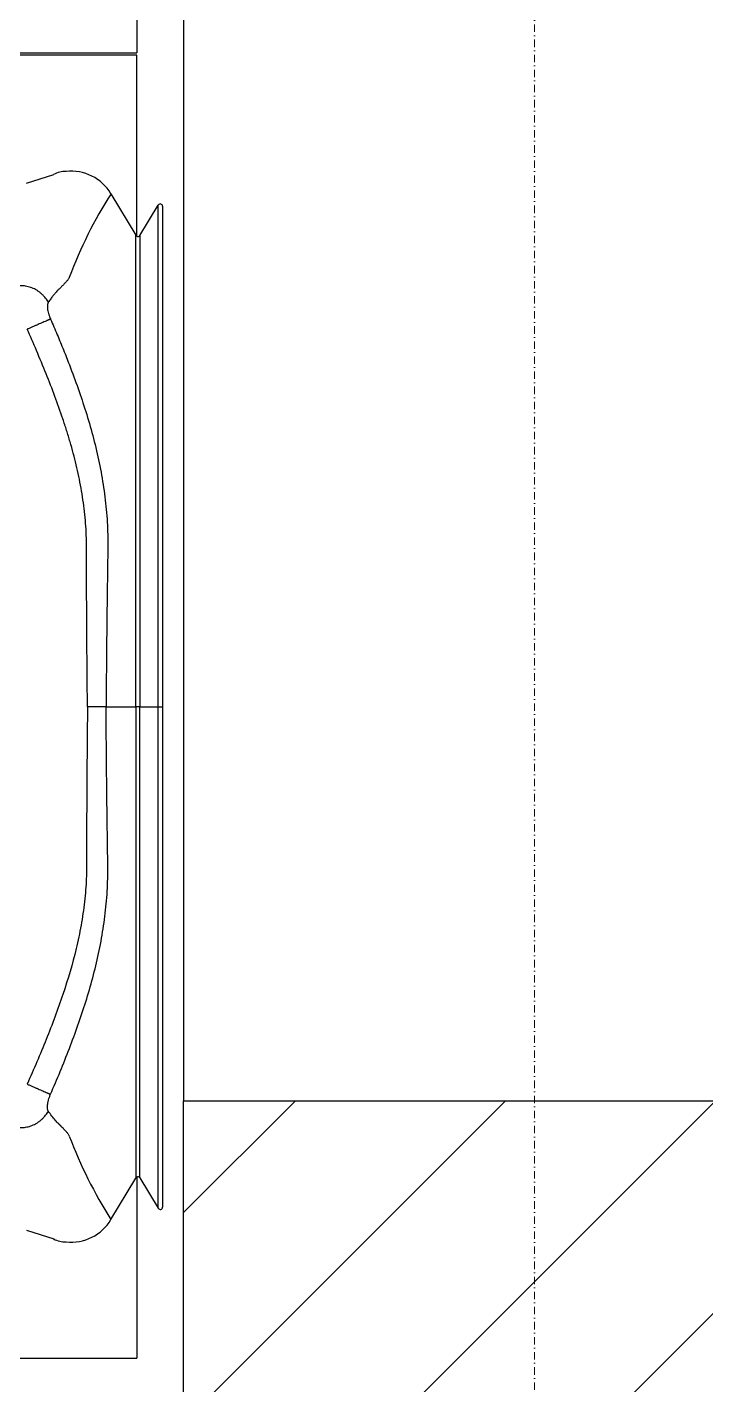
# Model space of a CAD drawing. Header units: millimetres. Extents: x -455371 to 117772, y -78417 to 116564.
# Drawn here: x -24831 to -24541, y 55726 to 56306 of the extents above; entities that cross this region are included whole.
import ezdxf

# ---------------------------------------------------------------- set-up
doc = ezdxf.new("R2010")
doc.units = ezdxf.units.MM
doc.linetypes.add('TRATTOPUNTO', pattern=[25.4, 12.7, -6.35, 0, -6.35])
doc.layers.get('0').update_dxf_attribs({"color": 255})
for name, color, linetype, lineweight in [('Cls', 7, 'Continuous', 25), ('fili fissi tratteggiati', 210, 'TRATTOPUNTO', 18), ('quote', 5, 'Continuous', 15)]:
    doc.layers.add(name, color=color, linetype=linetype, lineweight=lineweight)
doc.layers.add('Contorno-Cupolex', color=3, linetype='Continuous')
doc.layers.add('RETINI', color=253, linetype='Continuous')

# ---------------------------------------------------------------- blocks, each defined once
blk = doc.blocks.new('Cupolex H50')
at = {"layer": 'Contorno-Cupolex', "linetype": 'Continuous'}
for p, q in [((19748.808, 10220.335), (19741.568, 10220.335)), ((19748.808, 10212.618), (19748.808, 10220.335)), ((19744.105, 10214.873), (19745.264, 10215.25)), ((19747.709, 10214.424), (19748.773, 10212.653)), ((19748.944, 10212.646), (19749.723, 10213.942)), ((19749.908, 10213.89), (19749.908, 10192.535)), ((19748.808, 10212.611), (19748.808, 10212.618)), ((19747.5, 10192.535), (19746.707, 10192.535)), ((19747.5, 10192.535), (19748.773, 10192.535)), ((19748.944, 10192.535), (19748.773, 10192.535)), ((19748.944, 10192.535), (19749.723, 10192.535)), ((19749.723, 10192.535), (19749.908, 10192.535)), ((19749.908, 10192.535), (19749.908, 10171.18)), ((19747.709, 10170.646), (19748.773, 10172.417)), ((19748.808, 10172.46), (19748.808, 10172.452)), ((19748.808, 10172.452), (19748.808, 10164.735)), ((19748.944, 10172.425), (19749.723, 10171.128)), ((19744.105, 10170.197), (19745.264, 10169.82)), ((19741.092, 10164.735), (19748.808, 10164.735))]:
    blk.add_line(p, q, dxfattribs=at)
for centre, radius, start, end in [((19745.761, 10214.347), 1.031, 88.098, 118.85197), ((19746.005, 10213.401), 1.987, 30.98712, 96.05711), ((19763.951, 10204.095), 19.248, 147.54397, 159.4332), ((19749.809, 10213.891), 0.0998, 359.27767, 149.03719), ((19748.859, 10212.705), 0.1, 210.93283, 239.6717), ((19748.858, 10212.696), 0.0994, 239.77052, 329.25779), ((19764.175, 10181.087), 19.498, 200.64304, 212.37979), ((19748.859, 10172.365), 0.1, 120.3283, 149.06717), ((19748.858, 10172.374), 0.0994, 30.74221, 120.22948), ((19749.809, 10171.179), 0.0998, 210.96272, 0.72242), ((19746.005, 10171.669), 1.987, 263.94289, 329.01288), ((19745.761, 10170.723), 1.031, 241.14815, 271.90187)]:
    blk.add_arc(centre, radius, start, end, dxfattribs=at)
for points, knots in [([(19749.723, 10207.324), (19749.723, 10207.363), (19749.723, 10207.398), (19749.723, 10207.46), (19749.723, 10207.485), (19749.723, 10207.704), (19749.723, 10207.899), (19749.723, 10208.484), (19749.723, 10208.874), (19749.723, 10210.825), (19749.723, 10212.385), (19749.723, 10213.942)], [0.2969026, 0.2969026, 0.2969026, 0.2969026, 0.3046875, 0.3046875, 0.3125, 0.3125, 0.375, 0.375, 0.5, 0.5, 1, 1, 1, 1]), ([(19748.773, 10197.227), (19748.773, 10197.476), (19748.773, 10197.725), (19748.773, 10198.276), (19748.773, 10198.579), (19748.773, 10199.183), (19748.773, 10199.485), (19748.773, 10200.088), (19748.773, 10200.39), (19748.773, 10200.988), (19748.773, 10201.279), (19748.773, 10201.848), (19748.773, 10202.126), (19748.773, 10202.668), (19748.773, 10202.933), (19748.773, 10203.687), (19748.773, 10204.141), (19748.773, 10204.948), (19748.773, 10205.286), (19748.773, 10205.693), (19748.773, 10205.813), (19748.773, 10206.011), (19748.773, 10206.089), (19748.773, 10206.182), (19748.773, 10206.207), (19748.773, 10206.254), (19748.773, 10206.278), (19748.773, 10206.348), (19748.773, 10206.396), (19748.773, 10206.631), (19748.773, 10206.819), (19748.773, 10207.385), (19748.773, 10207.761), (19748.773, 10209.646), (19748.773, 10211.153), (19748.773, 10212.653)], [0.0808693, 0.0808693, 0.0808693, 0.0808693, 0.09375, 0.09375, 0.109375, 0.109375, 0.125, 0.125, 0.140625, 0.140625, 0.15625, 0.15625, 0.171875, 0.171875, 0.1875, 0.1875, 0.21875, 0.21875, 0.25, 0.25, 0.265625, 0.265625, 0.28125, 0.28125, 0.2890625, 0.2890625, 0.296875, 0.296875, 0.3125, 0.3125, 0.375, 0.375, 0.5, 0.5, 1, 1, 1, 1]), ([(19745.929, 10210.856), (19745.928, 10210.853), (19745.925, 10210.846), (19745.919, 10210.833), (19745.906, 10210.809), (19745.876, 10210.759), (19745.825, 10210.696), (19745.76, 10210.625), (19745.708, 10210.569), (19745.655, 10210.514), (19745.61, 10210.469), (19745.57, 10210.428), (19745.538, 10210.397), (19745.505, 10210.365), (19745.458, 10210.322), (19745.399, 10210.263), (19745.337, 10210.194), (19745.283, 10210.129), (19745.235, 10210.07), (19745.186, 10210.007), (19745.137, 10209.939), (19745.086, 10209.868), (19745.052, 10209.817), (19745.035, 10209.792)], [0, 0, 0, 0, 0.016011, 0.032224, 0.064149, 0.128117, 0.255099, 0.326832, 0.398509, 0.451594, 0.506571, 0.540692, 0.57148, 0.599734, 0.634041, 0.695795, 0.755398, 0.795322, 0.835569, 0.876151, 0.917076, 0.958355, 1, 1, 1, 1]), ([(19748.944, 10210.731), (19748.944, 10209.866), (19748.944, 10209), (19748.944, 10207.757), (19748.944, 10207.381), (19748.944, 10206.816), (19748.944, 10206.628), (19748.944, 10206.393), (19748.944, 10206.345), (19748.944, 10206.251), (19748.944, 10206.21), (19748.944, 10206.085), (19748.944, 10206.006), (19748.944, 10205.81), (19748.944, 10205.69), (19748.944, 10205.281), (19748.944, 10204.944), (19748.944, 10204.343), (19748.944, 10204.127), (19748.944, 10203.673), (19748.944, 10203.435), (19748.944, 10202.686), (19748.944, 10202.135), (19748.944, 10201.284), (19748.944, 10200.995), (19748.944, 10200.404), (19748.944, 10200.101), (19748.944, 10199.496), (19748.944, 10199.193), (19748.944, 10198.588), (19748.944, 10198.285), (19748.944, 10197.377), (19748.944, 10196.772), (19748.944, 10195.104), (19748.944, 10194.041), (19748.944, 10192.978)], [0.2124485, 0.2124485, 0.2124485, 0.2124485, 0.5, 0.5, 0.625, 0.625, 0.6875, 0.6875, 0.703125, 0.703125, 0.71875, 0.71875, 0.734375, 0.734375, 0.75, 0.75, 0.78125, 0.78125, 0.796875, 0.796875, 0.8125, 0.8125, 0.84375, 0.84375, 0.859375, 0.859375, 0.875, 0.875, 0.890625, 0.890625, 0.90625, 0.90625, 0.9375, 0.9375, 0.9923835, 0.9923835, 0.9923835, 0.9923835]), ([(19745.035, 10209.792), (19745.033, 10209.789), (19745.029, 10209.782), (19745.023, 10209.771), (19745.018, 10209.759), (19745.013, 10209.747), (19745.009, 10209.733), (19745.006, 10209.719), (19745.003, 10209.704), (19744.997, 10209.672), (19744.994, 10209.616), (19744.999, 10209.527), (19745.015, 10209.425), (19745.038, 10209.332), (19745.062, 10209.254), (19745.08, 10209.201), (19745.097, 10209.154), (19745.113, 10209.114), (19745.124, 10209.087), (19745.13, 10209.074)], [0, 0, 0, 0, 0.031543, 0.062759, 0.093676, 0.12432, 0.154721, 0.184907, 0.214908, 0.244754, 0.371276, 0.495222, 0.622346, 0.74714, 0.810652, 0.87359, 0.915985, 0.958061, 1, 1, 1, 1]), ([(19745.13, 10209.074), (19745.226, 10208.852), (19745.415, 10208.415), (19745.683, 10207.765), (19745.984, 10207), (19746.307, 10206.125), (19746.754, 10204.783), (19747.123, 10203.419), (19747.385, 10202.017), (19747.519, 10200.951), (19747.572, 10200.056), (19747.576, 10199.431), (19747.571, 10199.077), (19747.562, 10198.553), (19747.552, 10197.768), (19747.533, 10196.369), (19747.514, 10194.625), (19747.505, 10193.229), (19747.5, 10192.535)], [0, 0, 0, 0, 0.042924, 0.084471, 0.124692, 0.188647, 0.249907, 0.375615, 0.438991, 0.50263, 0.566109, 0.597857, 0.613444, 0.628905, 0.690742, 0.752592, 0.876921, 1, 1, 1, 1]), ([(19746.707, 10192.535), (19746.703, 10192.885), (19746.695, 10193.585), (19746.682, 10194.984), (19746.673, 10196.383), (19746.669, 10197.783), (19746.667, 10198.57), (19746.668, 10199.094), (19746.668, 10199.435), (19746.655, 10200.025), (19746.59, 10200.865), (19746.442, 10201.867), (19746.232, 10202.86), (19746.013, 10203.678), (19745.816, 10204.328), (19745.606, 10204.976), (19745.319, 10205.782), (19744.941, 10206.753), (19744.545, 10207.706), (19744.267, 10208.337), (19744.133, 10208.64)], [0, 0, 0, 0, 0.063564, 0.127097, 0.254201, 0.31775, 0.381331, 0.397214, 0.41286, 0.44336, 0.504368, 0.565708, 0.627174, 0.688693, 0.719527, 0.750429, 0.81247, 0.874829, 0.93973, 1, 1, 1, 1]), ([(19749.723, 10199.303), (19749.723, 10199.365), (19749.723, 10199.426), (19749.723, 10199.642), (19749.723, 10199.796), (19749.723, 10200.258), (19749.723, 10200.564), (19749.723, 10201.176), (19749.723, 10201.482), (19749.723, 10202.373), (19749.723, 10202.938), (19749.723, 10203.745), (19749.723, 10204.008), (19749.723, 10204.507), (19749.723, 10204.744), (19749.723, 10205.195), (19749.723, 10205.409), (19749.723, 10205.813), (19749.723, 10206.004), (19749.723, 10206.525), (19749.723, 10206.812), (19749.723, 10207.148), (19749.723, 10207.245), (19749.723, 10207.324), (19749.723, 10207.324), (19749.723, 10207.324)], [0.1140744, 0.1140744, 0.1140744, 0.1140744, 0.1171875, 0.1171875, 0.125, 0.125, 0.140625, 0.140625, 0.15625, 0.15625, 0.1875, 0.1875, 0.203125, 0.203125, 0.21875, 0.21875, 0.234375, 0.234375, 0.25, 0.25, 0.28125, 0.28125, 0.296875, 0.296875, 0.2969026, 0.2969026, 0.2969026, 0.2969026]), ([(19749.723, 10192.535), (19749.723, 10193.771), (19749.723, 10195.007), (19749.723, 10196.861), (19749.723, 10197.479), (19749.723, 10198.406), (19749.723, 10198.716), (19749.723, 10199.118), (19749.723, 10199.21), (19749.723, 10199.303)], [0, 0, 0, 0, 0.0625, 0.0625, 0.09375, 0.09375, 0.109375, 0.109375, 0.1140744, 0.1140744, 0.1140744, 0.1140744]), ([(19748.773, 10192.535), (19748.773, 10193.744), (19748.773, 10194.952), (19748.773, 10196.516), (19748.773, 10196.872), (19748.773, 10197.227)], [0, 0, 0, 0, 0.0625, 0.0625, 0.08086931, 0.08086931, 0.08086931, 0.08086931]), ([(19746.707, 10192.535), (19746.69, 10191.136), (19746.679, 10189.736), (19746.671, 10187.987), (19746.67, 10187.637), (19746.668, 10186.937), (19746.668, 10186.588), (19746.668, 10186.15), (19746.668, 10186.062), (19746.668, 10185.931), (19746.668, 10185.888), (19746.668, 10185.802), (19746.668, 10185.759), (19746.667, 10185.674), (19746.667, 10185.632), (19746.666, 10185.549), (19746.665, 10185.507), (19746.662, 10185.381), (19746.659, 10185.297), (19746.642, 10184.878), (19746.616, 10184.543), (19746.56, 10184.041), (19746.538, 10183.874), (19746.489, 10183.54), (19746.462, 10183.373), (19746.372, 10182.873), (19746.302, 10182.542), (19746.066, 10181.554), (19745.874, 10180.904), (19745.549, 10179.935), (19745.435, 10179.613), (19745.196, 10178.971), (19745.071, 10178.651), (19744.686, 10177.694), (19744.414, 10177.061), (19744.133, 10176.43)], [0, 0, 0, 0, 0.25, 0.25, 0.3125, 0.3125, 0.375, 0.375, 0.390625, 0.390625, 0.398438, 0.398438, 0.40625, 0.40625, 0.414062, 0.414062, 0.421875, 0.421875, 0.4375, 0.4375, 0.5, 0.5, 0.53125, 0.53125, 0.5625, 0.5625, 0.625, 0.625, 0.75, 0.75, 0.8125, 0.8125, 0.875, 0.875, 1, 1, 1, 1]), ([(19745.13, 10175.996), (19745.411, 10176.639), (19745.68, 10177.288), (19746.06, 10178.275), (19746.182, 10178.606), (19746.416, 10179.272), (19746.528, 10179.607), (19746.844, 10180.619), (19747.029, 10181.303), (19747.253, 10182.347), (19747.319, 10182.698), (19747.402, 10183.23), (19747.427, 10183.408), (19747.471, 10183.764), (19747.491, 10183.943), (19747.54, 10184.478), (19747.561, 10184.835), (19747.572, 10185.283), (19747.574, 10185.372), (19747.575, 10185.507), (19747.575, 10185.551), (19747.575, 10185.641), (19747.575, 10185.686), (19747.574, 10185.775), (19747.573, 10185.819), (19747.572, 10185.907), (19747.571, 10185.95), (19747.569, 10186.081), (19747.568, 10186.168), (19747.561, 10186.604), (19747.556, 10186.953), (19747.547, 10187.651), (19747.542, 10187.999), (19747.521, 10189.744), (19747.508, 10191.139), (19747.5, 10192.535)], [0, 0, 0, 0, 0.125, 0.125, 0.1875, 0.1875, 0.25, 0.25, 0.375, 0.375, 0.4375, 0.4375, 0.46875, 0.46875, 0.5, 0.5, 0.5625, 0.5625, 0.578125, 0.578125, 0.585938, 0.585938, 0.59375, 0.59375, 0.601562, 0.601562, 0.609375, 0.609375, 0.625, 0.625, 0.6875, 0.6875, 0.75, 0.75, 1, 1, 1, 1]), ([(19748.773, 10192.535), (19748.773, 10191.326), (19748.773, 10190.118), (19748.773, 10188.552), (19748.773, 10188.195), (19748.773, 10187.838)], [0, 0, 0, 0, 0.0625, 0.0625, 0.0809509, 0.0809509, 0.0809509, 0.0809509]), ([(19749.723, 10184.463), (19749.723, 10184.646), (19749.723, 10184.831), (19749.723, 10185.172), (19749.723, 10185.329), (19749.723, 10185.642), (19749.723, 10185.799), (19749.723, 10186.269), (19749.723, 10186.582), (19749.723, 10187.522), (19749.723, 10188.149), (19749.723, 10190.029), (19749.723, 10191.282), (19749.723, 10192.535)], [0.8657575, 0.8657575, 0.8657575, 0.8657575, 0.875, 0.875, 0.8828125, 0.8828125, 0.890625, 0.890625, 0.90625, 0.90625, 0.9375, 0.9375, 1, 1, 1, 1]), ([(19748.944, 10172.425), (19748.944, 10173.924), (19748.944, 10175.43), (19748.944, 10177.313), (19748.944, 10177.689), (19748.944, 10178.254), (19748.944, 10178.442), (19748.944, 10178.678), (19748.944, 10178.725), (19748.944, 10178.819), (19748.944, 10178.86), (19748.944, 10178.985), (19748.944, 10179.064), (19748.944, 10179.26), (19748.944, 10179.38), (19748.944, 10179.789), (19748.944, 10180.126), (19748.944, 10180.727), (19748.944, 10180.943), (19748.944, 10181.397), (19748.944, 10181.635), (19748.944, 10182.384), (19748.944, 10182.935), (19748.944, 10183.786), (19748.944, 10184.076), (19748.944, 10184.666), (19748.944, 10184.97), (19748.944, 10185.574), (19748.944, 10185.877), (19748.944, 10186.482), (19748.944, 10186.785), (19748.944, 10187.693), (19748.944, 10188.298), (19748.944, 10189.98), (19748.944, 10191.057), (19748.944, 10192.134)], [0, 0, 0, 0, 0.5, 0.5, 0.625, 0.625, 0.6875, 0.6875, 0.703125, 0.703125, 0.71875, 0.71875, 0.734375, 0.734375, 0.75, 0.75, 0.78125, 0.78125, 0.796875, 0.796875, 0.8125, 0.8125, 0.84375, 0.84375, 0.859375, 0.859375, 0.875, 0.875, 0.890625, 0.890625, 0.90625, 0.90625, 0.9375, 0.9375, 0.9930906, 0.9930906, 0.9930906, 0.9930906]), ([(19748.773, 10187.838), (19748.773, 10187.591), (19748.773, 10187.343), (19748.773, 10186.794), (19748.773, 10186.492), (19748.773, 10185.887), (19748.773, 10185.585), (19748.773, 10184.982), (19748.773, 10184.68), (19748.773, 10184.082), (19748.773, 10183.791), (19748.773, 10183.222), (19748.773, 10182.944), (19748.773, 10182.402), (19748.773, 10182.137), (19748.773, 10181.383), (19748.773, 10180.929), (19748.773, 10180.122), (19748.773, 10179.784), (19748.773, 10179.377), (19748.773, 10179.257), (19748.773, 10179.059), (19748.773, 10178.981), (19748.773, 10178.888), (19748.773, 10178.863), (19748.773, 10178.816), (19748.773, 10178.792), (19748.773, 10178.722), (19748.773, 10178.675), (19748.773, 10178.439), (19748.773, 10178.251), (19748.773, 10177.686), (19748.773, 10177.309), (19748.773, 10176.069), (19748.773, 10175.206), (19748.773, 10174.345)], [0.0809509, 0.0809509, 0.0809509, 0.0809509, 0.09375, 0.09375, 0.109375, 0.109375, 0.125, 0.125, 0.140625, 0.140625, 0.15625, 0.15625, 0.171875, 0.171875, 0.1875, 0.1875, 0.21875, 0.21875, 0.25, 0.25, 0.265625, 0.265625, 0.28125, 0.28125, 0.2890625, 0.2890625, 0.296875, 0.296875, 0.3125, 0.3125, 0.375, 0.375, 0.5, 0.5, 0.786222, 0.786222, 0.786222, 0.786222]), ([(19749.723, 10177.495), (19749.723, 10177.51), (19749.723, 10177.525), (19749.723, 10177.565), (19749.723, 10177.588), (19749.723, 10177.644), (19749.723, 10177.677), (19749.723, 10177.786), (19749.723, 10177.876), (19749.723, 10178.089), (19749.723, 10178.214), (19749.723, 10178.495), (19749.723, 10178.65), (19749.723, 10178.989), (19749.723, 10179.173), (19749.723, 10179.569), (19749.723, 10179.783), (19749.723, 10180.459), (19749.723, 10180.951), (19749.723, 10181.751), (19749.723, 10182.03), (19749.723, 10182.6), (19749.723, 10182.89), (19749.723, 10183.48), (19749.723, 10183.78), (19749.723, 10184.21), (19749.723, 10184.336), (19749.723, 10184.463)], [0.6826415, 0.6826415, 0.6826415, 0.6826415, 0.6875, 0.6875, 0.6953125, 0.6953125, 0.703125, 0.703125, 0.71875, 0.71875, 0.734375, 0.734375, 0.75, 0.75, 0.765625, 0.765625, 0.78125, 0.78125, 0.8125, 0.8125, 0.828125, 0.828125, 0.84375, 0.84375, 0.859375, 0.859375, 0.8657575, 0.8657575, 0.8657575, 0.8657575]), ([(19749.723, 10171.128), (19749.723, 10172.68), (19749.723, 10174.235), (19749.723, 10176.179), (19749.723, 10176.568), (19749.723, 10177.136), (19749.723, 10177.316), (19749.723, 10177.495)], [0, 0, 0, 0, 0.5, 0.5, 0.625, 0.625, 0.6826415, 0.6826415, 0.6826415, 0.6826415]), ([(19745.035, 10175.278), (19745.019, 10175.303), (19745.006, 10175.337), (19744.999, 10175.393), (19744.997, 10175.404), (19744.996, 10175.429), (19744.996, 10175.442), (19744.996, 10175.483), (19744.997, 10175.513), (19745.005, 10175.576), (19745.01, 10175.61), (19745.021, 10175.663), (19745.025, 10175.682), (19745.034, 10175.719), (19745.039, 10175.738), (19745.055, 10175.796), (19745.068, 10175.836), (19745.097, 10175.916), (19745.113, 10175.956), (19745.13, 10175.996)], [0, 0, 0, 0, 0.25, 0.25, 0.3125, 0.3125, 0.375, 0.375, 0.5, 0.5, 0.625, 0.625, 0.6875, 0.6875, 0.75, 0.75, 0.875, 0.875, 1, 1, 1, 1]), ([(19745.929, 10174.214), (19745.928, 10174.217), (19745.927, 10174.22), (19745.924, 10174.227), (19745.922, 10174.231), (19745.917, 10174.241), (19745.913, 10174.248), (19745.902, 10174.268), (19745.893, 10174.283), (19745.873, 10174.312), (19745.862, 10174.327), (19745.838, 10174.357), (19745.824, 10174.373), (19745.796, 10174.405), (19745.781, 10174.421), (19745.75, 10174.455), (19745.734, 10174.473), (19745.708, 10174.501), (19745.699, 10174.51), (19745.681, 10174.529), (19745.672, 10174.539), (19745.643, 10174.568), (19745.623, 10174.588), (19745.6, 10174.611), (19745.598, 10174.614), (19745.593, 10174.619), (19745.59, 10174.622), (19745.582, 10174.63), (19745.577, 10174.635), (19745.566, 10174.646), (19745.56, 10174.652), (19745.549, 10174.663), (19745.543, 10174.669), (19745.531, 10174.68), (19745.526, 10174.685), (19745.514, 10174.696), (19745.508, 10174.701), (19745.497, 10174.712), (19745.491, 10174.717), (19745.48, 10174.728), (19745.474, 10174.733), (19745.457, 10174.75), (19745.445, 10174.761), (19745.423, 10174.784), (19745.411, 10174.796), (19745.376, 10174.833), (19745.353, 10174.859), (19745.235, 10174.995), (19745.136, 10175.127), (19745.035, 10175.278)], [0, 0, 0, 0, 0.015625, 0.015625, 0.03125, 0.03125, 0.0625, 0.0625, 0.125, 0.125, 0.1875, 0.1875, 0.25, 0.25, 0.3125, 0.3125, 0.375, 0.375, 0.40625, 0.40625, 0.4375, 0.4375, 0.5, 0.5, 0.507812, 0.507812, 0.515625, 0.515625, 0.53125, 0.53125, 0.546875, 0.546875, 0.5625, 0.5625, 0.578125, 0.578125, 0.59375, 0.59375, 0.609375, 0.609375, 0.625, 0.625, 0.65625, 0.65625, 0.6875, 0.6875, 0.75, 0.75, 1, 1, 1, 1])]:
    blk.add_open_spline(points, degree=3, knots=knots, dxfattribs=at)
for points in [[(19748.944, 10212.646), (19748.944, 10212.008), (19748.944, 10211.37), (19748.944, 10210.731)], [(19748.944, 10192.978), (19748.944, 10192.83), (19748.944, 10192.683), (19748.944, 10192.535)], [(19748.944, 10192.134), (19748.944, 10192.267), (19748.944, 10192.401), (19748.944, 10192.535)], [(19748.773, 10174.345), (19748.773, 10173.701), (19748.773, 10173.058), (19748.773, 10172.417)]]:
    blk.add_open_spline(points, degree=3, dxfattribs=at)
for points, weights in [([(19745.035, 10209.792), (19744.536, 10210.707), (19743.551, 10210.463)], [1, 0.77386842912, 1]), ([(19745.13, 10209.074), (19744.873, 10208.97), (19744.133, 10208.64)], [1, 0.838288024156, 1]), ([(19744.133, 10176.43), (19744.873, 10176.1), (19745.13, 10175.996)], [1, 0.838288024156, 1]), ([(19743.551, 10174.607), (19744.536, 10174.363), (19745.035, 10175.278)], [1, 0.77386842912, 1])]:
    blk.add_rational_spline(points, weights, degree=2, dxfattribs=at)
blk = doc.blocks.new('*U2216')
at = {"xscale": 10.01836209701863, "yscale": 10.01836209701863, "zscale": 10.01836209701863}
for p in [(-197296.95, -101829.74), (-197296.95, -102387.76)]:
    blk.add_blockref('Cupolex H50', p, dxfattribs=at)
blk = doc.blocks.new('*U2198')
at = {"layer": 'quote', "color": 0, "linetype": 'ByBlock', "lineweight": -2, "transparency": 16777216}
blk.add_blockref('*U2216', (4065, -2570), dxfattribs=at)

msp = doc.modelspace()

# ---------------------------------------------------------------- hatches: boundary and pattern name
at = {"layer": 'RETINI'}
h = msp.add_hatch(dxfattribs=at)
h.set_pattern_fill('ANSI31', color=256, scale=20)
h.set_pattern_definition([(45, (78767.63, 5500), (-44.90128, 44.90128), [])])
h.paths.add_polyline_path([(-24464.5, 55572.48), (-24614.5, 55572.48), (-24614.5, 55297.48), (-24464.5, 55297.48)])
h.paths.add_polyline_path([(-24614.5, 55572.48), (-24614.5, 55847.48), (-24764.5, 55847.48), (-24764.5, 55297.48), (-24614.5, 55297.48)])
h.paths.add_polyline_path([(-24464.5, 55847.48), (-24614.5, 55847.48), (-24614.5, 55572.48), (-24464.5, 55572.48)])

# ---------------------------------------------------------------- linework, layer by layer
at = {"layer": 'Cls'}
for points in [[(-24764.5, 59422.48), (-24764.5, 55847.48)], [(-24764.5, 55297.48), (-24764.5, 55847.48), (-24464.5, 55847.48), (-24464.5, 55297.48), (-24764.5, 55297.48)]]:
    msp.add_lwpolyline(points, dxfattribs=at)
at = {"layer": 'fili fissi tratteggiati', "ltscale": 0.25}
msp.add_lwpolyline([(-24614.5, 61222.48), (-24614.5, 52822.48)], dxfattribs=at)

# ---------------------------------------------------------------- block references
at = {"layer": 'quote'}
msp.add_blockref('*U2198', (-29403.22, 58861.2), dxfattribs=at)

doc.saveas('drawing.dxf')
